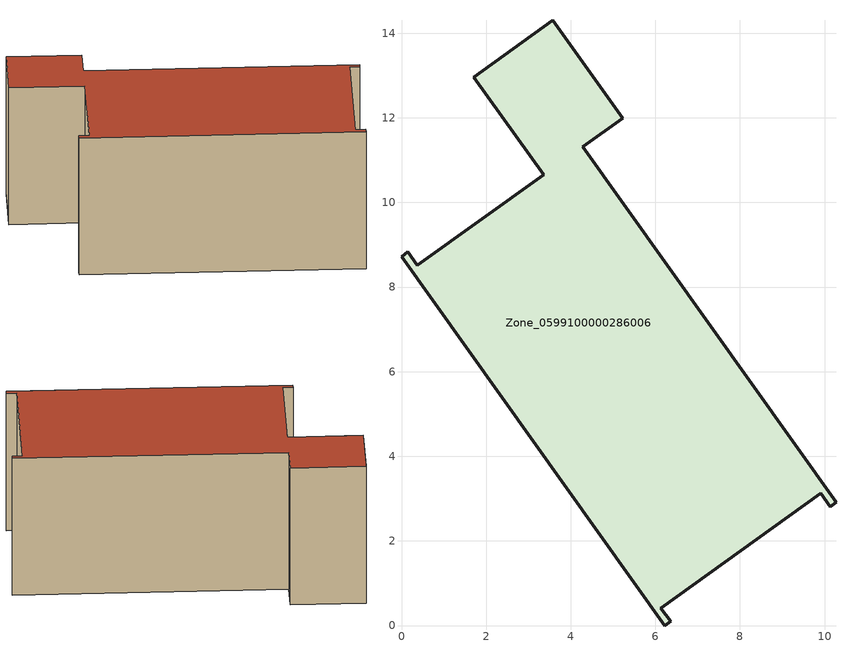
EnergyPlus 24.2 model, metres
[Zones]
Zone_0599100000286006
 floor ground (C_G): 3.36,10.65 1.71,12.96 3.58,14.3 5.23,11.99 4.29,11.32 10.27,2.91 10.13,2.81 9.91,3.12 6.13,0.41 6.36,0.1 6.22,0 0,8.72 0.15,8.83 0.37,8.52 z0
 wall outside (C_F): 5.23,11.99 3.58,14.3 1.71,12.96 3.36,10.65 0.37,8.52 0.15,8.83 0,8.72 6.22,0 6.36,0.1 6.13,0.41 9.91,3.12 10.13,2.81 10.27,2.91 4.29,11.32 5.23,11.99 z0:5.9
 roof outside (C_R): 10.27,2.91 4.29,11.32 5.23,11.99 3.58,14.3 1.71,12.96 3.36,10.65 0.37,8.52 0.15,8.83 0,8.72 6.22,0 6.36,0.1 6.13,0.41 9.91,3.12 10.13,2.81 z5.9
[BUILDING]
Pand.0599100000286006: North Axis=0; Terrain=City; Loads Convergence Tolerance Value=0.04; Temperature Convergence Tolerance Value=0.4; Solar Distribution=FullExterior; Maximum Number of Warmup Days=25; Minimum Number of Warmup Days=1
[Site:Location]
Rotterdam.The.Hague.AP_ZH_NLD Design_Conditions: Latitude=51.96; Longitude=4.45; Time Zone=1; Elevation=-4.5
[SITE:GROUNDTEMPERATURE:BUILDINGSURFACE]
18, 18, 18, 18, 18, 18, 18, 18, 18, 18, 18, 18
[MATERIAL] Thermal Absorptance=0.9; Solar Absorptance=0.7; Visible Absorptance=0.7
Name | Roughness | Thickness | Conductivity | Density | Specific Heat
G.TI.1975-1991 | MediumSmooth | 0.15 | 0.288461 | 540 | 1210
F.TI.1975-1991 | Rough | 0.3 | 0.230769 | 1920 | 840
R.TI.1975-1991 | MediumRough | 0.2 | 0.153846 | 1500 | 1000
[CONSTRUCTION]
C_G: G.TI.1975-1991
C_F: F.TI.1975-1991
C_R: R.TI.1975-1991
[ZONE]
Zone_0599100000286006: Type=1; Multiplier=1; Ceiling Height=Autocalculate; Volume=Autocalculate; Floor Area=autocalculate; Part of Total Floor Area=Yes
[ZONEINFILTRATION:DESIGNFLOWRATE]
Infil_Zone_0599100000286006: Zone or ZoneList or Space or SpaceList=Zone_0599100000286006; Schedule=AlwaysOn; Design Flow Rate Calculation Method=Flow/Area; Flow Rate per Floor Area=0.003; Constant Term Coefficient=1; Temperature Term Coefficient=0; Velocity Term Coefficient=0; Velocity Squared Term Coefficient=0
[HVACTEMPLATE:ZONE:IDEALLOADSAIRSYSTEM]
Zone_0599100000286006: Maximum Heating Supply Air Temperature=50; Minimum Cooling Supply Air Temperature=13; Maximum Heating Supply Air Humidity Ratio=0.0156; Minimum Cooling Supply Air Humidity Ratio=0.0077; Heating Limit=NoLimit; Cooling Limit=NoLimit; Dehumidification Control Type=ConstantSensibleHeatRatio; Cooling Sensible Heat Ratio=0.7; Dehumidification Setpoint=60; Humidification Control Type=None; Humidification Setpoint=30; Outdoor Air Method=None; Outdoor Air Flow Rate per Person=0.00944; Outdoor Air Flow Rate per Zone Floor Area=0; Outdoor Air Flow Rate per Zone=0; Demand Controlled Ventilation Type=None; Outdoor Air Economizer Type=NoEconomizer; Heat Recovery Type=None; Sensible Heat Recovery Effectiveness=0.7; Latent Heat Recovery Effectiveness=0.65
[ZONECONTROL:THERMOSTAT]
ThermostatControl_Zone_0599100000286006: Zone or ZoneList=Zone_0599100000286006; Control Type Schedule=DualSetpointControlType; Control 1=Thermostat_Zone_0599100000286006; Temperature Difference Between Cutout And Setpoint=0
[THERMOSTATSETPOINT:DUALSETPOINT]
Thermostat_Zone_0599100000286006: Heating Setpoint Temperature Schedule=HeatingSetpoint_Zone_0599100000286006; Cooling Setpoint Temperature Schedule=CoolingSetpoint_Zone_0599100000286006
[SCHEDULE:COMPACT]
HeatingSetpoint_Zone_0599100000286006: Through: 12/31, For: AllDays, Until: 24:00, 21
CoolingSetpoint_Zone_0599100000286006: Through: 12/31, For: AllDays, Until: 24:00, 24
DualSetpointControlType: Through: 12/31, For: AllDays, Until: 24:00, 4
AlwaysOn: Through: 12/31, For: AllDays, Until: 24:00, 1
